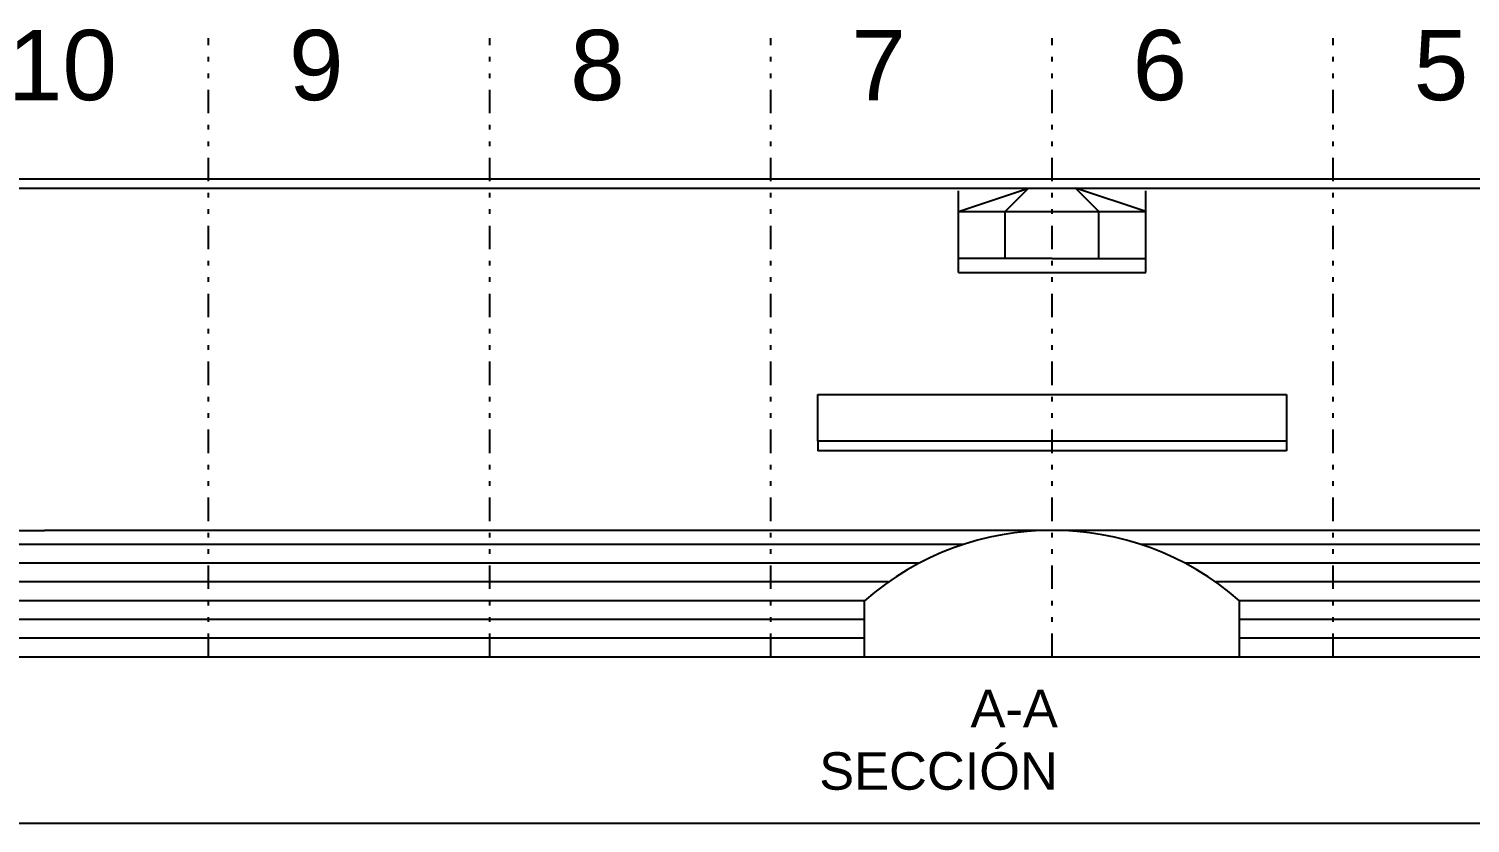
# Model space of a CAD drawing. Header units: inches. Extents: x 21 to 132, y 19 to 196.
# Drawn here: x 58.37 to 89.12, y 19.17 to 36.11 of the extents above; entities that cross this region are included whole.
import ezdxf

# ---------------------------------------------------------------- set-up
doc = ezdxf.new("R2010")
doc.units = ezdxf.units.IN
doc.header["$MEASUREMENT"] = 0
doc.linetypes.add('DASHDOT', pattern=[1, 0.5, -0.25, 0, -0.25])
doc.linetypes.add('DIVIDE', pattern=[1.25, 0.5, -0.25, 0, -0.25, 0, -0.25])
for name, color, linetype in [('ax', 40, 'DIVIDE'), ('fur', 253, 'Continuous'), ('gradient', 240, 'Continuous'), ('inwall', 41, 'Continuous'), ('wall', 7, 'Continuous')]:
    doc.layers.add(name, color=color, linetype=linetype)
doc.layers.add('section', color=212, linetype='DASHDOT', lineweight=20)
doc.styles.get("Standard").update_dxf_attribs({"font": 'arial.ttf'})

# ---------------------------------------------------------------- blocks, each defined once
blk = doc.blocks.new('A$C3C69427F')
at = {"layer": 'fur'}
for p, q in [((0, 1.3), (1.5, 1.796)), ((0, 1.3), (0, 1.741)), ((1.5, 1.796), (1, 1.3)), ((2.5, 1.796), (3, 1.3)), ((4, 1.3), (2.5, 1.796)), ((4, 1.3), (4, 1.741)), ((0, 0), (0, 1.3)), ((0, 1.3), (4, 1.3)), ((1, 0.3), (1, 1.3)), ((3, 0.3), (3, 1.3)), ((4, 0), (4, 1.3)), ((1, 0.3), (0, 0.3)), ((2, 0.3), (1, 0.3)), ((2, 0.3), (3, 0.3)), ((3, 0.3), (4, 0.3)), ((0, 0), (4, 0))]:
    blk.add_line(p, q, dxfattribs=at)

msp = doc.modelspace()

# ---------------------------------------------------------------- linework, layer by layer
msp.add_line((21.16839, 19.16754), (132.18873, 19.16754))
at = {"layer": 'ax'}
for p, q in [((62.20258, 22.71387), (62.20258, 35.91387)), ((68.20258, 22.71387), (68.20258, 35.91387)), ((74.20258, 22.71387), (74.20258, 35.91387)), ((80.20258, 22.71387), (80.20258, 35.91387)), ((86.20258, 22.71387), (86.20258, 35.91387))]:
    msp.add_line(p, q, dxfattribs=at)
at = {"layer": 'gradient', "color": 252}
for p, q in [((51.50258, 25.41387), (58.70258, 25.41387)), ((58.70258, 25.11387), (57.20258, 25.11387)), ((58.70258, 24.71387), (52.90258, 24.71387)), ((58.70258, 24.31387), (53.60258, 24.31387)), ((58.70258, 23.91387), (54.30258, 23.91387)), ((76.20258, 23.51387), (55.00258, 23.51387)), ((105.40258, 23.51387), (84.20258, 23.51387)), ((76.20258, 23.11387), (55.70258, 23.11387)), ((105.40258, 23.11387), (84.20258, 23.11387))]:
    msp.add_line(p, q, dxfattribs=at)
at = {"layer": 'gradient', "color": 253}
for p, q in [((108.97824, 25.41387), (58.70258, 25.41387)), ((78.31579, 25.11387), (58.70258, 25.11387)), ((103.20258, 25.11387), (82.08938, 25.11387)), ((77.36945, 24.71387), (70.00258, 24.71387)), ((107.50258, 24.71387), (83.03572, 24.71387)), ((76.71355, 24.31387), (70.00258, 24.31387)), ((106.80258, 24.31387), (83.69161, 24.31387)), ((76.20258, 23.91387), (70.00258, 23.91387)), ((106.10258, 23.91387), (84.20258, 23.91387))]:
    msp.add_line(p, q, dxfattribs=at)
at = {"layer": 'inwall', "color": 252}
for p, q in [((75.20258, 27.31387), (75.20258, 28.31387)), ((75.20258, 28.31387), (85.20258, 28.31387)), ((85.20258, 28.31387), (85.20258, 27.31387)), ((85.20258, 27.31387), (75.20258, 27.31387)), ((75.20258, 27.31387), (75.20258, 27.11387)), ((85.20258, 27.11387), (75.20258, 27.11387)), ((85.20258, 27.31387), (85.20258, 27.11387)), ((76.20258, 22.71387), (76.20258, 23.91387)), ((84.20258, 22.71387), (84.20258, 23.91387))]:
    msp.add_line(p, q, dxfattribs=at)
at = {"layer": 'inwall', "color": 253}
for p, q in [((76.20258, 24.71387), (58.70258, 24.71387)), ((76.20258, 24.31387), (58.70258, 24.31387)), ((76.20258, 23.91387), (58.70258, 23.91387))]:
    msp.add_line(p, q, dxfattribs=at)
at = {"layer": 'inwall', "color": 252}
msp.add_arc((80.20258, 19.33054), 6.08333, 48.88791, 131.11209, dxfattribs=at)
at = {"layer": 'wall'}
for p, q in [((50.30258, 32.91387), (110.10258, 32.91387)), ((50.30258, 32.71387), (110.10258, 32.71387)), ((50.20258, 22.71387), (110.20258, 22.71387))]:
    msp.add_line(p, q, dxfattribs=at)

# ---------------------------------------------------------------- block references
at = {"layer": 'inwall', "color": 252}
msp.add_blockref('A$C3C69427F', (78.20258, 30.91756), dxfattribs=at)

# ---------------------------------------------------------------- texts
at = {"layer": 'ax', "char_height": 1.5, "attachment_point": 1}
for s, insert in [('10 ', (57.91937, 36.09175)), ('9', (63.91937, 36.09175)), ('8', (69.91937, 36.09175)), ('7', (75.91937, 36.09175)), ('6', (81.91937, 36.09175)), ('5', (87.91937, 36.09175))]:
    msp.add_mtext_dynamic_manual_height_columns(s, width=1.4771699, gutter_width=1, heights=[0], dxfattribs=dict(at, insert=insert))
at = {"layer": 'section', "insert": (80.32549, 22.0142), "char_height": 0.8, "attachment_point": 3}
msp.add_mtext_dynamic_manual_height_columns('A-A\\PSECCIÓN', width=0.7264861, gutter_width=1, heights=[0], dxfattribs=at)

doc.saveas('drawing.dxf')
